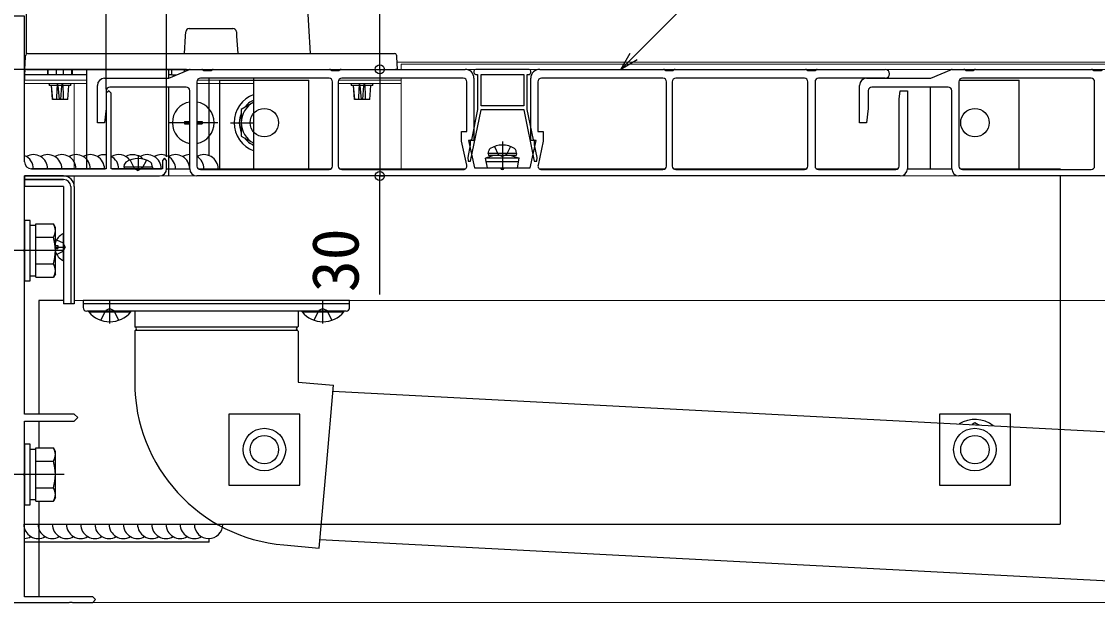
# Model space of a CAD drawing. Units: millimetres, scale not verified. Extents: x -1052 to 1050, y -1576 to 1567.
# Drawn here: x -390.8 to -88, y 441.2 to 604.7 of the extents above; entities that cross this region are included whole.
import ezdxf
from ezdxf.enums import TextEntityAlignment as Align

# ---------------------------------------------------------------- set-up
doc = ezdxf.new("R2010")
doc.units = ezdxf.units.MM
doc.header["$LTSCALE"] = 8
for name, color, linetype in [('0-2_YKK_11', 7, 'Continuous'), ('0-4_YKK_13', 4, 'Continuous'), ('0-5_YKK_D', 6, 'Continuous')]:
    doc.layers.add(name, color=color, linetype=linetype)
doc.layers.add('0-3_YKK_12', color=2, linetype='Continuous', lineweight=18)
doc.styles.add('ＭＳ ゴシック', font='')
doc.styles.get('ＭＳ ゴシック').set_extended_font_data('MS Gothic')

msp = doc.modelspace()

# ---------------------------------------------------------------- linework, layer by layer
at = {"layer": '0-2_YKK_11'}
for points in [[(-390, 565.2), (-390, 606.2), (-411.542, 606.2), (-411.725, 606.08), (-412.275, 606.08), (-412.458, 606.2), (-432.542, 606.2), (-432.725, 606.08), (-433.275, 606.08), (-433.458, 606.2), (-441.542, 606.2), (-441.725, 606.08), (-442.275, 606.08), (-442.458, 606.2), (-450, 606.2), (-450, 603.2), (-449.7, 602.9)], [(-350, 563.2), (-350, 565.6), (-350.6, 566.2), (-351.2, 565.6), (-351.2, 563.2), (-357.542, 563.2), (-357.725, 563.08), (-358.275, 563.08), (-358.458, 563.2), (-365.6, 563.2), (-365.6, 584.5), (-366.3, 585.2), (-367, 584.5), (-367, 563.2), (-388, 563.2)], [(-390, 477.658), (-390, 492.2), (-376, 492.2), (-375, 493.2), (-376, 494.2), (-390, 494.2), (-390, 539.742), (-390.12, 539.925), (-390.12, 540.475), (-390, 540.658), (-390, 561.2), (-352, 561.2)], [(-393.542, 441.2), (-377.458, 441.2), (-377.275, 441.32), (-376.725, 441.32), (-376.542, 441.2), (-370.8, 441.2), (-370, 442), (-370.8, 442.8), (-390, 442.8), (-390, 476.742), (-390.12, 476.925), (-390.12, 477.475), (-390, 477.658)]]:
    msp.add_lwpolyline(points, dxfattribs=at)
for centre, start, end in [((-388, 565.2), 180.00001, 269.99999), ((-352, 563.2), 270.00001, 359.99999)]:
    msp.add_arc(centre, 2, start, end, dxfattribs=at)
at = {"layer": '0-3_YKK_12'}
for p, q in [((-390, 593.201), (-389.786, 593.201)), ((-285.214, 593.201), (55.617, 593.201)), ((56.047, 592.701), (-284, 592.701)), ((-284, 591.2), (-284, 592.701)), ((60, 591.201), (-284, 591.201)), ((-390, 589.701), (-372.5, 589.701)), ((-390, 589.701), (-390, 587.201)), ((-390, 588.201), (-372.5, 588.201)), ((-376, 588.201), (-376, 588.202)), ((-349.5, 589.701), (-347.096, 589.701)), ((-341.365, 588.201), (-325.5, 588.201)), ((-301.565, 588.201), (-284, 588.201)), ((-284, 563), (-284, 588.7)), ((-390, 587.201), (-372.5, 587.201)), ((-376, 563.2), (-376, 587.201)), ((-341.5, 587.201), (-325.5, 587.201)), ((-301.7, 587.201), (-284, 587.201)), ((92.5, 561.202), (-376, 561.202)), ((-376, 526.202), (-376, 561.2)), ((92.5, 526.202), (-376, 526.202)), ((-437.5, 441.201), (-39.3, 441.201))]:
    msp.add_line(p, q, dxfattribs=at)
at = {"layer": '0-4_YKK_13'}
for p, q in [((-310.608, 612.324), (-309.592, 595.701)), ((-389.5, 607.201), (-389.5, 595.571)), ((-343.631, 602.701), (-331.369, 602.701)), ((-345, 595.701), (-344.705, 600.523)), ((-344.705, 600.523), (-344.629, 601.763)), ((-330.371, 601.763), (-330.295, 600.523)), ((-330.295, 600.523), (-330, 595.701)), ((-390, 594.201), (-389.725, 594.201)), ((-389.725, 594.201), (-390, 594.201)), ((-389.908, 591.201), (-389.69, 594.763)), ((-389.69, 594.763), (-389.662, 595.232)), ((-389.163, 595.701), (-285.837, 595.701)), ((-285.338, 595.232), (-285.31, 594.763)), ((-390, 593.201), (-390, 588.201)), ((-389.908, 591.201), (-390, 589.701)), ((-389.409, 591.201), (-389.908, 591.201)), ((-389.409, 591.201), (-285.591, 591.201)), ((-383.5, 591.201), (-383.5, 589.701)), ((-379, 589.701), (-379, 591.201)), ((-376.646, 589.701), (-376.646, 591.201)), ((-376.5, 589.701), (-376.5, 591.201)), ((-372.5, 563.2), (-372.5, 591.201)), ((-349.5, 591.201), (-349.5, 588.71)), ((-349.408, 588.738), (-343.592, 591.162)), ((-348.5, 589.701), (-348.5, 591.201)), ((-345, 590.575), (-345, 591.201)), ((-344, 591.201), (-344, 590.992)), ((-343.4, 591.2), (-340.138, 591.2)), ((-336.862, 591.2), (-304.138, 591.2)), ((-325.5, 591.2), (-325.5, 591.201)), ((-302.5, 591.201), (-302.5, 590.9)), ((-300.862, 591.2), (-266, 591.2)), ((-285.092, 591.2), (-285.092, 591.201)), ((-263.5, 590.7), (-263.5, 590.3)), ((-248, 591.2), (-263, 591.2)), ((-247.5, 590.3), (-247.5, 590.7)), ((-245, 591.2), (-210.138, 591.2)), ((-206.862, 591.2), (-170.138, 591.2)), ((-166.862, 591.2), (-147.75, 591.2)), ((-134.908, 588.74), (-129.092, 591.163)), ((-128.9, 591.201), (-125.638, 591.201)), ((-122.362, 591.201), (-89.638, 591.201)), ((-383.5, 589.701), (-390, 589.701)), ((-383.354, 589.701), (-383.5, 589.701)), ((-376.646, 589.701), (-379, 589.701)), ((-376.5, 589.701), (-376.646, 589.701)), ((-372.5, 589.701), (-376.5, 589.701)), ((-367.5, 588.7), (-349.6, 588.7)), ((-348.5, 589.701), (-349.5, 589.701)), ((-348.5, 589.701), (-347.096, 589.701)), ((-341.5, 587.7), (-341.5, 564)), ((-304.3, 588.7), (-340.5, 588.7)), ((-338, 566.909), (-338, 588.7)), ((-335, 588.201), (-310, 588.201)), ((-335, 563.201), (-335, 588.201)), ((-325.5, 563), (-325.5, 588.7)), ((-310, 563.201), (-310, 588.201)), ((-303.3, 564), (-303.3, 587.7)), ((-301.7, 587.7), (-301.7, 564)), ((-266.5, 588.7), (-300.7, 588.7)), ((-265.5, 573.7), (-265.5, 587.7)), ((-210.3, 588.7), (-244.5, 588.7)), ((-209.3, 564), (-209.3, 587.7)), ((-207.7, 587.7), (-207.7, 564)), ((-170.5, 588.7), (-206.7, 588.7)), ((-169.5, 564), (-169.5, 587.7)), ((-167.5, 587.7), (-167.5, 564)), ((-147.75, 588.7), (-166.5, 588.7)), ((-153, 588.701), (-135.1, 588.701)), ((-127, 587.701), (-127, 564.001)), ((-126.866, 588.201), (-110, 588.201)), ((-89.8, 588.701), (-126, 588.701)), ((-110, 563.201), (-110, 588.201)), ((-88.8, 564.001), (-88.8, 587.701)), ((-383.104, 587.201), (-383.025, 586.701)), ((-382.979, 586.701), (-383.041, 587.201)), ((-382.979, 586.701), (-383.025, 586.701)), ((-382.444, 586.701), (-382.979, 586.701)), ((-382.5, 586.701), (-382.15, 582.701)), ((-380.851, 586.701), (-382.444, 586.701)), ((-382.143, 582.701), (-382.444, 586.701)), ((-379.825, 582.701), (-379.475, 586.701)), ((-379.475, 586.701), (-379.396, 587.201)), ((-377.857, 582.701), (-377.556, 586.701)), ((-377.85, 582.701), (-377.5, 586.701)), ((-377.021, 586.701), (-376.959, 587.201)), ((-376.975, 586.701), (-377.021, 586.701)), ((-376.975, 586.701), (-376.896, 587.201)), ((-344.5, 586.2), (-366, 586.2)), ((-349.5, 586.2), (-349.5, 561.202)), ((-343.5, 563.2), (-343.5, 585.2)), ((-298.104, 587.201), (-298.025, 586.701)), ((-297.979, 586.701), (-298.041, 587.201)), ((-297.979, 586.701), (-298.025, 586.701)), ((-297.444, 586.701), (-297.979, 586.701)), ((-297.5, 586.701), (-297.15, 582.701)), ((-295.851, 586.701), (-297.444, 586.701)), ((-297.143, 582.701), (-297.444, 586.701)), ((-294.825, 582.701), (-294.475, 586.701)), ((-294.475, 586.701), (-294.396, 587.201)), ((-292.857, 582.701), (-292.556, 586.701)), ((-292.85, 582.701), (-292.5, 586.701)), ((-292.021, 586.701), (-291.959, 587.201)), ((-291.975, 586.701), (-292.021, 586.701)), ((-291.975, 586.701), (-291.896, 587.201)), ((-130, 586.201), (-151.5, 586.201)), ((-135, 563.201), (-135, 586.201)), ((-129, 563.201), (-129, 585.201)), ((-380.175, 582.701), (-380.985, 582.701)), ((-379.015, 582.701), (-379.825, 582.701)), ((-377.857, 582.701), (-379.015, 582.701)), ((-377.85, 582.701), (-377.857, 582.701)), ((-297.143, 582.701), (-297.15, 582.701)), ((-295.985, 582.701), (-297.143, 582.701)), ((-295.175, 582.701), (-295.985, 582.701)), ((-294.015, 582.701), (-294.825, 582.701)), ((-292.857, 582.701), (-294.015, 582.701)), ((-292.85, 582.701), (-292.857, 582.701)), ((-343.5, 576.202), (-349.4, 576.202)), ((-345, 576.552), (-343.5, 576.552)), ((-345, 576.552), (-345, 575.852)), ((-345, 575.852), (-343.5, 575.852)), ((-341.5, 576.552), (-340, 576.552)), ((-335.6, 576.202), (-341.5, 576.202)), ((-341.5, 575.852), (-340, 575.852)), ((-340, 576.552), (-340, 575.852)), ((-332, 576.202), (-325.5, 576.202)), ((-255.5, 570.9), (-255.5, 563)), ((-358, 567.1), (-358, 562.9)), ((-258, 567), (-260.25, 566.181)), ((-259.5, 567.5), (-259.359, 568.302)), ((-251.5, 567.5), (-259.5, 567.5)), ((-259.5, 567.5), (-259.412, 567)), ((-251.588, 567), (-259.412, 567)), ((-253, 567), (-258, 567)), ((-253, 567), (-250.75, 566.181)), ((-251.5, 567.5), (-251.641, 568.302)), ((-251.5, 567.5), (-251.588, 567)), ((-362, 563.7), (-361.859, 564.502)), ((-354, 563.7), (-362, 563.7)), ((-362, 563.7), (-361.912, 563.2)), ((-354, 563.7), (-354.141, 564.502)), ((-354, 563.7), (-354.088, 563.2)), ((-250.75, 566.181), (-260.25, 566.181)), ((-259.722, 563.5), (-260.25, 566.181)), ((-250.946, 565.188), (-260.054, 565.188)), ((-259.722, 563.5), (-251.278, 563.5)), ((-251.278, 563.5), (-250.75, 566.181)), ((-390, 561.201), (-390, 560.201)), ((-379, 561.201), (-390, 561.201)), ((-388.074, 563.201), (-367.271, 563.201)), ((-365.329, 563.201), (-351.471, 563.201)), ((-354.088, 563.2), (-361.912, 563.2)), ((-350, 563.201), (-343.5, 563.201)), ((-143.5, 561.2), (-341.5, 561.2)), ((-341.102, 563.201), (-303.698, 563.201)), ((-340.5, 563), (-304.3, 563)), ((-301.302, 563.201), (-265.902, 563.201)), ((-300.7, 563), (-266.504, 563)), ((-255.901, 563.201), (-255.099, 563.201)), ((-245.098, 563.201), (-209.698, 563.201)), ((-244.496, 563), (-210.3, 563)), ((-207.302, 563.201), (-169.898, 563.201)), ((-206.7, 563), (-170.5, 563)), ((-167.102, 563.201), (-144.198, 563.201)), ((-166.5, 563), (-144.8, 563)), ((-141.5, 563.201), (-129, 563.201)), ((71, 561.201), (-127, 561.201)), ((-126.6, 563.201), (-98.5, 563.201)), ((-126, 563.001), (-89.8, 563.001)), ((-98.5, 563.201), (-98.5, 563.001)), ((-98.5, 561.201), (-98.5, 463.201)), ((-390, 560.201), (-379, 560.201)), ((-390, 560.201), (-390, 558.201)), ((-379, 560.201), (-390, 560.201)), ((-379, 558.201), (-390, 558.201)), ((-379, 558.201), (-379, 525.201)), ((-377, 558.201), (-377, 525.201)), ((-376, 558.201), (-376, 525.201)), ((-386.8, 547.25), (-388.4, 547.25)), ((-386.8, 547.706), (-381.881, 547.706)), ((-386.8, 532.694), (-386.8, 547.706)), ((-381.3, 546.7), (-381.881, 547.706)), ((-381.3, 533.7), (-381.3, 546.7)), ((-386.8, 536.2), (-386.8, 544.2)), ((-386.8, 543.953), (-381.881, 543.953)), ((-380.966, 543.251), (-379.151, 542.346)), ((-378.542, 541.201), (-379.151, 542.346)), ((-379, 537.606), (-379, 544.797)), ((-378.8, 540.2), (-405.3, 540.2)), ((-381.3, 541.201), (-379, 541.201)), ((-381.3, 540.776), (-380.6, 540.776)), ((-380.966, 539.151), (-379.151, 540.056)), ((-378.542, 541.201), (-379.151, 540.056)), ((-386.8, 536.447), (-381.881, 536.447)), ((-388.4, 533.15), (-386.8, 533.15)), ((-381.3, 533.7), (-381.881, 532.694)), ((-386.8, 532.694), (-381.881, 532.694)), ((-376, 525.201), (-377, 525.201)), ((-298.5, 526.201), (-373.5, 526.201)), ((-298.5, 525.201), (-373.5, 525.201)), ((-366, 523.945), (-367.145, 523.336)), ((-366, 519.701), (-366, 526.201)), ((-366, 523.945), (-364.855, 523.336)), ((-306, 523.945), (-307.145, 523.336)), ((-306, 519.701), (-306, 526.201)), ((-306, 523.945), (-304.855, 523.336)), ((-299.5, 523.201), (-372.5, 523.201)), ((-360.1, 523.201), (-371.9, 523.201)), ((-371.9, 522.954), (-371.9, 523.201)), ((-371.9, 522.954), (-360.1, 522.954)), ((-368.5, 520.619), (-367.145, 523.336)), ((-363.5, 520.619), (-364.855, 523.336)), ((-360.1, 522.954), (-360.1, 523.201)), ((-313, 523.201), (-359, 523.201)), ((-359, 523.201), (-359, 518.872)), ((-313, 523.201), (-313, 518.872)), ((-300.1, 523.201), (-311.9, 523.201)), ((-311.9, 522.954), (-311.9, 523.201)), ((-311.9, 522.954), (-300.1, 522.954)), ((-308.5, 520.619), (-307.145, 523.336)), ((-303.5, 520.619), (-304.855, 523.336)), ((-300.1, 522.954), (-300.1, 523.201)), ((-313.096, 518.701), (-358.904, 518.701)), ((-359, 517.531), (-359, 503.201)), ((-313.096, 517.701), (-358.904, 517.701)), ((-313, 517.531), (-313, 503.201)), ((-313, 503.201), (-303.038, 502.33)), ((-303.182, 500.685), (-33.558, 486.555)), ((-386, 492.2), (-386, 484.706)), ((-122.5, 491.706), (-123.278, 491.257)), ((-121.566, 491.167), (-122.5, 491.706)), ((-386.8, 484.706), (-381.881, 484.706)), ((-386.8, 469.694), (-386.8, 484.706)), ((-381.3, 483.7), (-381.881, 484.706)), ((-386.8, 484.25), (-388.4, 484.25)), ((-381.3, 470.7), (-381.3, 483.7)), ((-386.8, 473.2), (-386.8, 481.2)), ((-386.8, 480.953), (-381.881, 480.953)), ((-378.8, 477.2), (-405.3, 477.2)), ((-386.8, 473.447), (-381.881, 473.447)), ((-388.4, 470.15), (-386.8, 470.15)), ((-386.8, 469.694), (-381.881, 469.694)), ((-386, 469.694), (-386, 442.8)), ((-381.3, 470.7), (-381.881, 469.694)), ((-390, 463.201), (-98.5, 463.201)), ((-338, 458.201), (-390, 458.201)), ((-338, 458.201), (-338, 459.206)), ((-317.009, 457.377), (-307.047, 456.505)), ((-35.756, 444.613), (-306.845, 458.82)), ((-437.5, 441.201), (-386, 441.201))]:
    msp.add_line(p, q, dxfattribs=at)
for points in [[(-285.31, 594.763), (-285.092, 591.201), (-285.591, 591.201)], [(-381, 589.701), (-383.354, 589.701), (-383.354, 591.201)], [(-379, 589.701), (-381, 589.701), (-381, 591.201)], [(-339.881, 591.129), (-339.5, 590.9), (-337.5, 590.9), (-337.119, 591.129)], [(-303.881, 591.129), (-303.5, 590.9), (-302.5, 590.9), (-301.5, 590.9), (-301.119, 591.129)], [(-209.881, 591.129), (-209.5, 590.9), (-208.5, 590.9), (-207.5, 590.9), (-207.119, 591.129)], [(-169.881, 591.129), (-169.5, 590.9), (-167.5, 590.9), (-167.119, 591.129)], [(-125.381, 591.13), (-125, 590.901), (-123, 590.901), (-122.619, 591.13)], [(-89.381, 591.13), (-89, 590.901), (-88, 590.901), (-87, 590.901), (-86.619, 591.13)], [(-263.5, 588.7), (-263.5, 571.2), (-265, 571.2), (-263.325, 563.5), (-256, 563.5)], [(-263, 589.8), (-262.5, 589.8), (-262.5, 579.9), (-264.231, 571.4)], [(-255, 563.5), (-247.675, 563.5), (-246, 571.2), (-247.5, 571.2), (-247.5, 588.7)], [(-246.769, 571.4), (-248.5, 579.9), (-248.5, 589.8), (-248, 589.8)], [(-245.5, 587.7), (-245.5, 573.7), (-244, 573.7), (-244, 570.985), (-245.473, 564.213)], [(-379.475, 586.701), (-380.525, 586.701), (-380.604, 587.201)], [(-379.825, 582.701), (-380.175, 582.701), (-380.525, 586.701)], [(-377.021, 586.701), (-377.556, 586.701), (-379.149, 586.701)], [(-367, 585.2), (-367, 580.2), (-367.5, 576.2), (-369.5, 576.2), (-369.5, 586.7)], [(-294.475, 586.701), (-295.525, 586.701), (-295.604, 587.201)], [(-294.825, 582.701), (-295.175, 582.701), (-295.525, 586.701)], [(-292.021, 586.701), (-292.556, 586.701), (-294.149, 586.701)], [(-152.5, 585.201), (-152.5, 580.201), (-153, 576.201), (-155, 576.201), (-155, 586.701)], [(-143.8, 564), (-143.8, 582.8), (-143.5, 585.2), (-141.5, 585.2), (-141.5, 563.2)], [(-380.985, 582.701), (-382.143, 582.701), (-382.15, 582.701)], [(-325.5, 581.975), (-329, 579.954), (-329, 572.449), (-325.5, 570.428)], [(-264.531, 571.1), (-264.531, 569.927), (-265.25, 566.4), (-265.163, 565.4), (-264.433, 565.4), (-261.5, 579.799), (-261.5, 579.9), (-249.5, 579.9), (-249.5, 579.799), (-246.567, 565.4), (-245.837, 565.4), (-245.75, 566.4), (-246.469, 569.927), (-246.469, 571.1)], [(-265.527, 564.213), (-267, 570.985), (-267, 573.7), (-265.5, 573.7)], [(-257.758, 569.495), (-256.645, 567.263), (-255.5, 566.654)], [(-253.242, 569.495), (-254.355, 567.263), (-255.5, 566.654)], [(-360.3, 565.679), (-359.145, 563.363), (-358, 562.754)], [(-355.7, 565.679), (-356.855, 563.363), (-358, 562.754)], [(-377, 558.201), (-377, 525.201), (-379, 525.201)], [(-381.3, 541.626), (-380.6, 541.626), (-380.6, 540.776)], [(-379, 526.201), (-386, 526.201), (-386, 494.2)], [(-373.5, 526.201), (-373.5, 525.201), (-373.5, 524.201)], [(-298.5, 524.201), (-298.5, 525.201), (-298.5, 526.201)], [(-307.047, 456.505), (-305.043, 479.417), (-303.038, 502.33)]]:
    msp.add_lwpolyline(points, dxfattribs=at)
for points in [[(-261.5, 580.9), (-261.5, 589.8), (-249.5, 589.8), (-249.5, 580.9)], [(-390, 548.7), (-390, 531.7), (-388.4, 531.7), (-388.4, 548.7)], [(-312.5, 474.201), (-312.5, 494.201), (-332.5, 494.201), (-332.5, 474.201)], [(-112.5, 474.201), (-112.5, 494.201), (-132.5, 494.201), (-132.5, 474.201)], [(-390, 485.7), (-390, 468.7), (-388.4, 468.7), (-388.4, 485.7)]]:
    msp.add_lwpolyline(points, close=True, dxfattribs=at)
for centre, radius in [((-322.5, 576.202), 4), ((-122.5, 576.202), 4), ((-322.5, 484.201), 6), ((-322.5, 484.201), 4), ((-122.5, 484.201), 6), ((-122.5, 484.201), 4)]:
    msp.add_circle(centre, radius, dxfattribs=at)
for centre, radius, start, end in [((-343.631, 601.701), 1, 90, 176.5), ((-331.369, 601.701), 1, 3.5, 90), ((-389.163, 595.201), 0.5, 90, 176.5), ((-285.837, 595.201), 0.5, 3.5, 90), ((-343.4, 590.7), 0.5, 90, 112.61986), ((-340.138, 590.7), 0.5, 59.03624, 90), ((-336.862, 590.7), 0.5, 90, 120.96376), ((-304.138, 590.7), 0.5, 59.03624, 90), ((-300.862, 590.7), 0.5, 90, 120.96376), ((-266, 588.7), 2.5, 0, 90), ((-263, 590.7), 0.5, 90, 180), ((-248, 590.7), 0.5, 0, 90), ((-245, 588.7), 2.5, 90, 180), ((-210.138, 590.7), 0.5, 59.03624, 90), ((-206.862, 590.7), 0.5, 90, 120.96376), ((-170.138, 590.7), 0.5, 59.03624, 90), ((-166.862, 590.7), 0.5, 90, 120.96376), ((-147.75, 589.95), 1.25, 270, 90), ((-128.9, 590.701), 0.5, 90, 112.61986), ((-125.638, 590.701), 0.5, 59.03624, 90), ((-122.362, 590.701), 0.5, 90, 120.96376), ((-89.638, 590.701), 0.5, 59.03624, 90), ((-367.5, 586.7), 2, 90, 180), ((-349.6, 589.2), 0.5, 270, 292.61986), ((-340.5, 587.7), 1, 90, 180), ((-304.3, 587.7), 1, 0, 90), ((-300.7, 587.7), 1, 90, 180), ((-266.5, 587.7), 1, 0, 90), ((-263, 590.3), 0.5, 180, 270), ((-248, 590.3), 0.5, 270, 0), ((-244.5, 587.7), 1, 90, 180), ((-210.3, 587.7), 1, 0, 90), ((-206.7, 587.7), 1, 90, 180), ((-170.5, 587.7), 1, 0, 90), ((-166.5, 587.7), 1, 90, 180), ((-153, 586.701), 2, 90, 180), ((-135.1, 589.201), 0.5, 270, 292.61986), ((-126, 587.701), 1, 90, 180), ((-89.8, 587.701), 1, 0, 90), ((-366, 585.2), 1, 90, 180), ((-344.5, 585.2), 1, 0, 90), ((-151.5, 585.201), 1, 90, 180), ((-130, 585.201), 1, 0, 90), ((-342.5, 576.202), 5.9, 99.75826, 260.24174), ((-342.5, 576.202), 5.9, 279.75826, 80.24174), ((-322.5, 576.202), 8.5, 110.66733, 249.33267), ((-322.5, 576.202), 6.5, 117.48645, 242.51355), ((-322.5, 576.202), 7.05, 115.18435, 142.78186), ((-322.5, 576.202), 7.05, 157.21814, 202.78186), ((-322.5, 576.202), 7.05, 217.21814, 244.81565), ((-264.231, 571.1), 0.3, 90, 180), ((-255.5, 563.4), 6.5, 57.94412, 122.05588), ((-246.769, 571.1), 0.3, 360, 90), ((-391.5, 563.201), 4, 0, 67.97587), ((-387.5, 563.201), 4, 0, 120), ((-383.5, 563.201), 4, 0, 120), ((-379.5, 563.201), 4, 0, 120), ((-375.5, 563.201), 4, 0, 120), ((-371.5, 563.201), 4, 0, 120), ((-367.5, 563.201), 4, 82.81942, 120), ((-367.5, 563.201), 4, 0, 61.64084), ((-363.5, 563.201), 4, 37.95965, 120), ((-359.5, 563.201), 4, 43.30856, 120), ((-355.5, 563.201), 4, 0, 120), ((-351.5, 563.201), 4, 0, 120), ((-347.5, 563.201), 4, 0, 120), ((-343.5, 563.201), 4, 90.00017, 120), ((-339.5, 563.201), 4, 0, 120), ((-343.5, 563.201), 4, 0, 60.0002), ((-258.472, 568.146), 0.9, 122.05588, 170), ((-252.528, 568.146), 0.9, 10, 57.94412), ((-360.972, 564.346), 0.9, 122.05588, 170), ((-358, 559.6), 6.5, 57.94412, 122.05588), ((-355.028, 564.346), 0.9, 10, 57.94412), ((-340.5, 564), 1, 180, 270), ((-304.3, 564), 1, 270, 0), ((-300.7, 564), 1, 180, 270), ((-266.504, 564), 1, 270, 12.2725), ((-255.5, 563.5), 0.5, 180, 0), ((-244.496, 564), 1, 167.7275, 270), ((-210.3, 564), 1, 270, 0), ((-206.7, 564), 1, 180, 270), ((-170.5, 564), 1, 270, 0), ((-166.5, 564), 1, 180, 270), ((-144.8, 564), 1, 270, 0), ((-126, 564.001), 1, 180, 270), ((-89.8, 564.001), 1, 270, 0), ((-379, 558.201), 3, 0, 90), ((-341.5, 563.2), 2, 180, 270), ((-143.5, 563.2), 2, 270, 0), ((-127, 563.201), 2, 180, 270), ((-379, 558.201), 2, 0, 90), ((-379, 558.201), 2, 0, 90), ((-384.623, 545.829), 3.323, 325.61575, 34.38425), ((-393.719, 540.2), 12.419, 342.41205, 17.58795), ((-377.3, 541.201), 4.2, 117.28096, 162.24721), ((-379.154, 544.797), 0.154, 0, 117.28096), ((-377.3, 541.201), 4.2, 197.75279, 242.71904), ((-384.623, 534.571), 3.323, 325.61575, 34.38425), ((-379.154, 537.606), 0.154, 242.71904, 0), ((-372.5, 524.201), 1, 180, 270), ((-299.5, 524.201), 1, 270, 0), ((-366, 527.901), 7.7, 219.98312, 320.01688), ((-306, 527.901), 7.7, 219.98312, 320.01688), ((-358.8, 518.872), 0.2, 180, 253.39845), ((-359, 518.201), 0.5, 286.60155, 73.39845), ((-313, 518.201), 0.5, 106.60155, 253.39845), ((-313.2, 518.872), 0.2, 286.60155, 0), ((-358.8, 517.531), 0.2, 106.60155, 180), ((-313.2, 517.531), 0.2, 0, 73.39845), ((-313, 503.201), 46, 180, 265), ((-122.5, 484.201), 8.5, 52.50819, 121.49181), ((-122.5, 484.201), 7.05, 80.57792, 82.78186), ((-384.623, 482.829), 3.323, 325.61575, 34.38425), ((-393.719, 477.2), 12.419, 342.41205, 17.58795), ((-384.623, 471.571), 3.323, 325.61575, 34.38425), ((-386.2, 463.201), 4, 180, 300), ((-382.2, 463.201), 4, 180, 300), ((-378.2, 463.201), 4, 180, 300), ((-374.2, 463.201), 4, 180, 300), ((-370.2, 463.201), 4, 180, 300), ((-366.2, 463.201), 4, 180, 300), ((-362.2, 463.201), 4, 180, 300), ((-358.2, 463.201), 4, 180, 300), ((-354.2, 463.201), 4, 180, 300), ((-350.2, 463.201), 4, 180, 300), ((-346.2, 463.201), 4, 180, 300), ((-342.2, 463.201), 4, 180, 300), ((-338.2, 463.201), 4, 180, 0), ((-390.2, 463.201), 4, 272.86607, 300)]:
    msp.add_arc(centre, radius, start, end, dxfattribs=at)
for centre, major_axis, ratio, start_param, end_param in [((-380, 580.702), (0, 11.43), 0.087489, 1.0182613, 1.3950002), ((-380, 583.388), (0, 6.314), 0.158384, 0.922237, 1.0182613), ((-380, 583.388), (0, 6.314), 0.158384, 5.264924, 5.3609483), ((-380, 580.702), (0, 11.43), 0.087489, 4.8881851, 5.264924), ((-295, 580.702), (0, 11.43), 0.087489, 1.0182613, 1.3950002), ((-295, 583.388), (0, 6.314), 0.158384, 0.922237, 1.0182613), ((-295, 583.388), (0, 6.314), 0.158384, 5.264924, 5.3609483), ((-295, 580.702), (0, 11.43), 0.087489, 4.8881851, 5.264924)]:
    msp.add_ellipse(centre, major_axis=major_axis, ratio=ratio, start_param=start_param, end_param=end_param, dxfattribs=at)
at = {"layer": '0-5_YKK_D'}
for p, q in [((-350, 566.6), (-350, 667.2)), ((-367, 585.5), (-367, 637.2)), ((-344.4, 591.2), (-557, 591.2)), ((-290, 591.2), (-289, 591.2)), ((-290, 591.2), (-289, 591.2)), ((-290, 591.2), (-290, 561.2)), ((-290, 561.2), (-289, 561.2)), ((-290, 527.84), (-290, 561.2))]:
    msp.add_line(p, q, dxfattribs=at)
for points in [[(-290, 591.2), (-290, 606.2), (-290, 643.491)], [(-222.146, 591.201), (-218.54, 594.808), (-177.148, 636.2)], [(-217.574, 593.841), (-222.146, 591.201), (-219.506, 595.774)]]:
    msp.add_lwpolyline(points, dxfattribs=at)
for centre in [(-290, 591.2), (-290, 591.2), (-290, 561.2)]:
    msp.add_circle(centre, 1.275, dxfattribs=at)

# ---------------------------------------------------------------- texts
at = {"layer": '0-5_YKK_D', "style": 'ＭＳ ゴシック'}
msp.add_text('30', height=13.2, rotation=90, dxfattribs=at).set_placement((-292, 528.51), align=Align.BOTTOM_LEFT)

doc.saveas('drawing.dxf')
